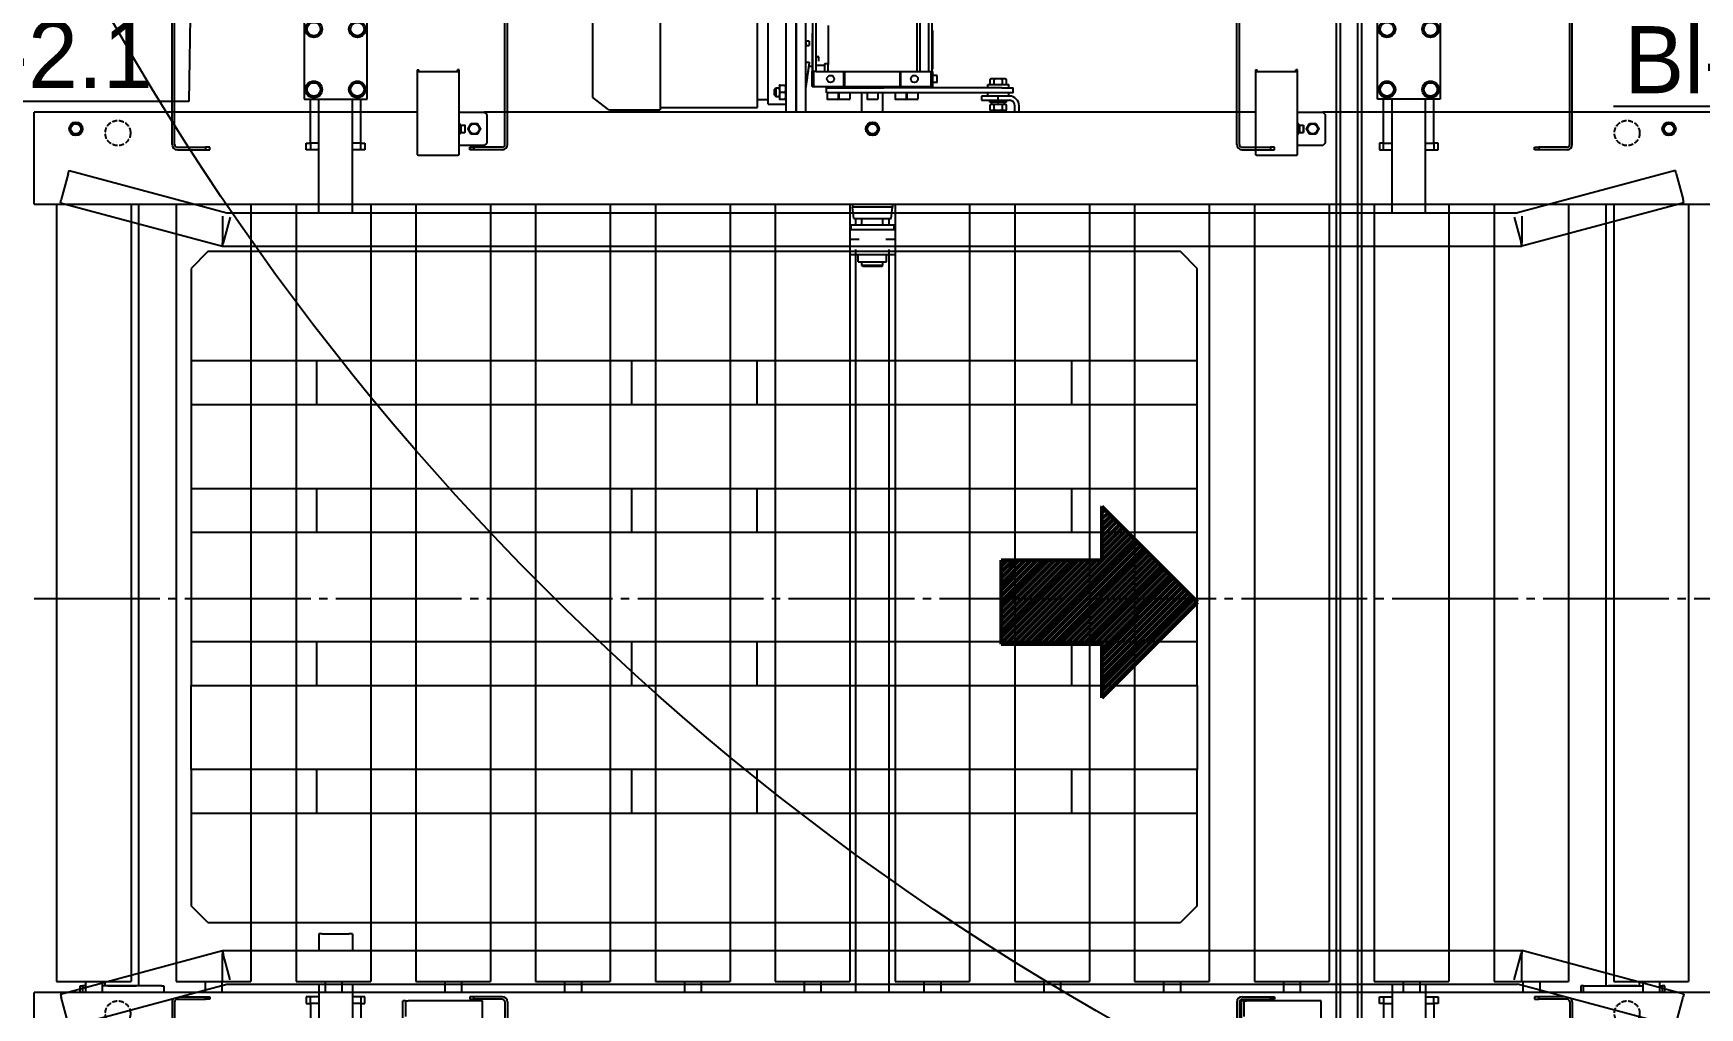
# Model space of a CAD drawing. Header units: millimetres. Extents: x -383313 to -161684, y -117025 to 99224.
# Drawn here: x -331590 to -329602, y 31236 to 32398 of the extents above; entities that cross this region are included whole.
import ezdxf
from ezdxf import colors
from ezdxf.entities.mleader import LeaderData, LeaderLine
from ezdxf.math import Vec2, Vec3

# ---------------------------------------------------------------- set-up
doc = ezdxf.new("R2010")
doc.units = ezdxf.units.MM
doc.header["$MEASUREMENT"] = 0
for name, pattern in [('DASHED', [0.75, 0.5, -0.25]), ('ESKD_shtrih', [4, 3, -1]), ('ESKD_shtrihpunktir', [18, 15, -1, 1, -1])]:
    doc.linetypes.add(name, pattern=pattern)
doc.layers.add('1', color=7, linetype='Continuous', lineweight=50)
for name, color, linetype in [('PV-3401', 7, 'Continuous'), ('Ограждения', 20, 'Continuous'), ('Робот', 30, 'Continuous')]:
    doc.layers.add(name, color=color, linetype=linetype)

# ---------------------------------------------------------------- blocks, each defined once
blk = doc.blocks.new('*U108')
at = {"layer": 'Ограждения'}
for points in [[(4188, -15), (105, -15), (105, 15), (4188, 15)], [(4183, -10), (110, -10), (110, 10), (4183, 10)]]:
    blk.add_lwpolyline(points, close=True, dxfattribs=at)
blk = doc.blocks.new('паллета1')
at = {"color": 44}
for p, q in [((20, 600), (0, 580)), ((130, 600), (20, 600)), ((130, -600), (130, 600)), ((182.5, 600), (130, 600)), ((282.5, 600), (182.5, 600)), ((182.5, 600), (182.5, -600)), ((282.5, -600), (282.5, 600)), ((335, 600), (282.5, 600)), ((465, 600), (335, 600)), ((335, 600), (335, -600)), ((465, -600), (465, 600)), ((517.5, 600), (465, 600)), ((517.5, 600), (617.5, 600)), ((517.5, -600), (517.5, 600)), ((617.5, 600), (617.5, -600)), ((670, 600), (617.5, 600)), ((780, 600), (670, 600)), ((670, 600), (670, -600)), ((780, 600), (800, 580)), ((0, 580), (0, -580)), ((800, -580), (800, 580)), ((130, 450), (182.5, 450)), ((282.5, 450), (335, 450)), ((465, 450), (517.5, 450)), ((617.5, 450), (670, 450)), ((182.5, 75), (130, 75)), ((335, 75), (282.5, 75)), ((517.5, 75), (465, 75)), ((670, 75), (617.5, 75)), ((130, -75), (182.5, -75)), ((282.5, -75), (335, -75)), ((465, -75), (517.5, -75)), ((617.5, -75), (670, -75)), ((182.5, -450), (130, -450)), ((335, -450), (282.5, -450)), ((517.5, -450), (465, -450)), ((670, -450), (617.5, -450)), ((0, -580), (20, -600)), ((800, -580), (780, -600)), ((20, -600), (130, -600)), ((130, -600), (182.5, -600)), ((182.5, -600), (282.5, -600)), ((282.5, -600), (335, -600)), ((335, -600), (465, -600)), ((465, -600), (517.5, -600)), ((617.5, -600), (517.5, -600)), ((617.5, -600), (670, -600)), ((670, -600), (780, -600))]:
    blk.add_line(p, q, dxfattribs=at)
blk = doc.blocks.new('A$Cdbab0bab')
at = {"color": 3}
for p, q in [((560, 520), (560, 480)), ((1560, 520), (1560, 480)), ((2000, 520), (2000, 478)), ((465, 515), (465, 480)), ((557, 480), (557, 498.8)), ((1465, 515), (1465, 480)), ((1557, 480), (1557, 498.8)), ((465, 480), (553.7, 480)), ((557, 480), (553.7, 480)), ((557, 480), (560, 480)), ((1465, 480), (1553.7, 480)), ((1557, 480), (1553.7, 480)), ((1557, 480), (1560, 480)), ((2000, 478), (2000, 470)), ((0, 470), (1865, 470)), ((55, 470), (55, 462)), ((55, 462), (58, 462)), ((58, 462), (58, 470)), ((61.3, 462), (58, 462)), ((61.3, 457), (61.3, 470)), ((81.3, 457), (81.3, 470)), ((152, 462), (81.3, 462)), ((85, 462), (85, 457)), ((88, 462), (122, 462)), ((125, 462), (125, -470)), ((152, 470), (152, 462)), ((152, 462), (155, 462)), ((155, 462), (155, 470)), ((204.2, 457), (204.2, 470)), ((224.2, 457), (224.2, 470)), ((347.1, 457), (347.1, 470)), ((367.1, 457), (367.1, 470)), ((489.9, 457), (489.9, 470)), ((509.9, 457), (509.9, 470)), ((632.8, 457), (632.8, 470)), ((652.8, 457), (652.8, 470)), ((775.7, 457), (775.7, 470)), ((795.7, 457), (795.7, 470)), ((918.6, 457), (918.6, 470)), ((938.6, 457), (938.6, 470)), ((980, 470), (980, -416)), ((1020, 470), (1020, -416)), ((1061.4, 457), (1061.4, 470)), ((1081.4, 457), (1081.4, 470)), ((1204.3, 457), (1204.3, 470)), ((1224.3, 457), (1224.3, 470)), ((1347.2, 457), (1347.2, 470)), ((1367.2, 457), (1367.2, 470)), ((1490.1, 457), (1490.1, 470)), ((1510.1, 457), (1510.1, 470)), ((1632.9, 457), (1632.9, 470)), ((1652.9, 457), (1652.9, 470)), ((1775.8, 457), (1775.8, 470)), ((1795.8, 457), (1795.8, 470)), ((1845, 462), (1845, 470)), ((1848, 462), (1845, 462)), ((1848, 462), (1855, 462)), ((1848, 462), (1865, 462)), ((1865, 470), (2000, 470)), ((1865, 462), (1918.7, 462)), ((1875, 462), (1875, -470)), ((1912, 462), (1878, 462)), ((1915, 462), (1915, 457)), ((1918.7, 457), (1918.7, 470)), ((1938.7, 457), (1938.7, 470)), ((1938.7, 462), (1942, 462)), ((1942, 462), (1942, 470)), ((1945, 462), (1942, 462)), ((1945, 470), (1945, 462)), ((71.3, 457), (26.8, 457)), ((26.8, -470), (26.8, 457)), ((115.8, 457), (71.3, 457)), ((115.8, -470), (115.8, 457)), ((214.2, 457), (169.7, 457)), ((169.7, -470), (169.7, 457)), ((258.7, 457), (214.2, 457)), ((258.7, -470), (258.7, 457)), ((357.1, 457), (312.6, 457)), ((312.6, -470), (312.6, 457)), ((401.6, 457), (357.1, 457)), ((401.6, -470), (401.6, 457)), ((499.9, 457), (455.4, 457)), ((455.4, 104), (455.4, 457)), ((544.4, 457), (499.9, 457)), ((544.4, 104), (544.4, 457)), ((642.8, 457), (598.3, 457)), ((598.3, -470), (598.3, 457)), ((687.3, 457), (642.8, 457)), ((687.3, -470), (687.3, 457)), ((785.7, 457), (741.2, 457)), ((741.2, -470), (741.2, 457)), ((830.2, 457), (785.7, 457)), ((830.2, -470), (830.2, 457)), ((928.6, 457), (884.1, 457)), ((884.1, -470), (884.1, 457)), ((973.1, 457), (928.6, 457)), ((973.1, -470), (973.1, 457)), ((1071.4, 457), (1026.9, 457)), ((1026.9, -470), (1026.9, 457)), ((1115.9, 457), (1071.4, 457)), ((1115.9, -470), (1115.9, 457)), ((1214.3, 457), (1169.8, 457)), ((1169.8, -470), (1169.8, 457)), ((1258.8, 457), (1214.3, 457)), ((1258.8, -470), (1258.8, 457)), ((1357.2, 457), (1312.7, 457)), ((1312.7, -470), (1312.7, 457)), ((1401.7, 457), (1357.2, 457)), ((1401.7, -470), (1401.7, 457)), ((1500.1, 457), (1455.6, 457)), ((1455.6, 104), (1455.6, 457)), ((1544.6, 457), (1500.1, 457)), ((1544.6, 104), (1544.6, 457)), ((1642.9, 457), (1598.4, 457)), ((1598.4, -470), (1598.4, 457)), ((1687.4, 457), (1642.9, 457)), ((1687.4, -470), (1687.4, 457)), ((1785.8, 457), (1741.3, 457)), ((1741.3, -470), (1741.3, 457)), ((1830.3, 457), (1785.8, 457)), ((1830.3, -470), (1830.3, 457)), ((1928.7, 457), (1884.2, 457)), ((1884.2, -470), (1884.2, 457)), ((1973.2, 457), (1928.7, 457)), ((1973.2, -470), (1973.2, 457)), ((455.4, -470), (455.4, 104)), ((544.4, -470), (544.4, 104)), ((1455.6, -470), (1455.6, 104)), ((1544.6, -470), (1544.6, 104)), ((988.5, -396.2), (987.5, -397.2)), ((987.5, -397.2), (1012.5, -397.2)), ((987.5, -397.2), (987.5, -401.2)), ((1011.5, -396.2), (988.5, -396.2)), ((1011.5, -396.2), (1012.5, -397.2)), ((1012.5, -397.2), (1012.5, -401.2)), ((1026.9, -410), (973.1, -410)), ((1016.9, -401.2), (983.1, -401.2)), ((983.1, -401.2), (983.1, -410)), ((1016.9, -401.2), (1016.9, -410)), ((973.1, -428), (984.1, -428)), ((1015.9, -428), (1026.9, -428)), ((973.1, -440), (974.2, -440)), ((974.2, -445), (973.1, -445)), ((974.2, -440), (974.2, -445)), ((1025.8, -440), (974.2, -440)), ((974.2, -445), (1025.8, -445)), ((977.6, -453), (976, -466.6)), ((1022.4, -453), (977.6, -453)), ((980, -445), (980, -453)), ((987.5, -445), (987.5, -453)), ((1012.5, -445), (1012.5, -453)), ((1020, -445), (1020, -453)), ((1022.4, -453), (1024, -466.6)), ((1025.8, -445), (1025.8, -440)), ((1025.8, -440), (1026.9, -440)), ((1026.9, -445), (1025.8, -445)), ((2000, -470), (0, -470)), ((976, -466.6), (1024, -466.6)), ((976, -470), (976, -466.6)), ((1024, -470), (1024, -466.6)), ((2000, -470), (2000, -476.3)), ((2000, -476.3), (2000, -580)), ((493, -529), (493, -628.6)), ((538.3, -528.6), (497.7, -528.6)), ((543, -628.6), (543, -529)), ((1493, -529), (1493, -628.6)), ((1538.3, -528.6), (1497.7, -528.6)), ((1543, -628.6), (1543, -529)), ((460, -543), (463, -540)), ((460, -577), (460, -543)), ((463, -540), (493, -540)), ((485.8, -556), (486.1, -555.7)), ((485.8, -556), (485.8, -563.9)), ((486.1, -564.2), (486.1, -555.7)), ((490.8, -555.7), (486.1, -555.7)), ((490.8, -564.2), (490.8, -555.7)), ((492, -556.3), (490.8, -556.3)), ((492, -555), (492, -565)), ((493, -555), (492, -555)), ((1460, -543), (1463, -540)), ((1460, -577), (1460, -543)), ((1463, -540), (1493, -540)), ((1485.8, -556), (1486.1, -555.7)), ((1485.8, -556), (1485.8, -563.9)), ((1486.1, -564.2), (1486.1, -555.7)), ((1490.8, -555.7), (1486.1, -555.7)), ((1490.8, -564.2), (1490.8, -555.7)), ((1492, -556.3), (1490.8, -556.3)), ((1492, -555), (1492, -565)), ((1493, -555), (1492, -555)), ((485.8, -563.9), (486.1, -564.2)), ((490.8, -564.2), (486.1, -564.2)), ((492, -563.7), (490.8, -563.7)), ((493, -565), (492, -565)), ((1485.8, -563.9), (1486.1, -564.2)), ((1490.8, -564.2), (1486.1, -564.2)), ((1492, -563.7), (1490.8, -563.7)), ((1493, -565), (1492, -565)), ((0, -580), (463, -580)), ((463, -580), (460, -577)), ((493, -580), (463, -580)), ((543, -580), (1463, -580)), ((825, -580), (825, -587.3)), ((830, -580), (830, -587.3)), ((850, -594), (836.7, -594)), ((840, -592), (860, -592)), ((840, -592), (840, -594)), ((842, -581.5), (840.2, -582.5)), ((840.2, -582.5), (840.2, -588.5)), ((842, -589.5), (840.2, -588.5)), ((858, -581.5), (842, -581.5)), ((858, -589.5), (842, -589.5)), ((842.5, -589.5), (842.5, -592)), ((845, -581.5), (845, -580)), ((845.1, -582.5), (845.1, -588.5)), ((850, -594), (850, -599)), ((870, -594), (850, -594)), ((854.9, -582.5), (854.9, -588.5)), ((855, -581.5), (855, -580)), ((857.5, -589.5), (857.5, -592)), ((858, -581.5), (859.8, -582.5)), ((858, -589.5), (859.8, -588.5)), ((859.8, -582.5), (859.8, -588.5)), ((860, -592), (860, -594)), ((870, -599), (870, -594)), ((946.5, -595), (946, -595.5)), ((959, -595.5), (946, -595.5)), ((946, -603), (946, -595.5)), ((946.5, -595), (958.5, -595)), ((958.5, -595), (959, -595.5)), ((959, -603), (959, -595.5)), ((960.4, -595), (959.9, -595.5)), ((972.9, -595.5), (959.9, -595.5)), ((959.9, -603), (959.9, -595.5)), ((960.4, -595), (972.4, -595)), ((972.4, -595), (972.9, -595.5)), ((972.9, -603), (972.9, -595.5)), ((987.5, -580), (987.5, -603)), ((994, -595), (993.5, -595.5)), ((1006.5, -595.5), (993.5, -595.5)), ((993.5, -603), (993.5, -595.5)), ((994, -595), (1006, -595)), ((1006, -595), (1006.5, -595.5)), ((1006.5, -603), (1006.5, -595.5)), ((1012.5, -580), (1012.5, -603)), ((1027.6, -595), (1027.1, -595.5)), ((1040.1, -595.5), (1027.1, -595.5)), ((1027.1, -603), (1027.1, -595.5)), ((1027.6, -595), (1039.6, -595)), ((1039.6, -595), (1040.1, -595.5)), ((1040.1, -603), (1040.1, -595.5)), ((1041.5, -595), (1041, -595.5)), ((1054, -595.5), (1041, -595.5)), ((1041, -603), (1041, -595.5)), ((1041.5, -595), (1053.5, -595)), ((1053.5, -595), (1054, -595.5)), ((1054, -603), (1054, -595.5)), ((1080, -762), (1080, -580)), ((1091, -762), (1091, -580)), ((1091, -580), (1091, -762)), ((1103, -580), (1103, -762)), ((1124.5, -589.5), (1103, -589.5)), ((1103, -595.7), (1103.3, -595.2)), ((1110, -595.2), (1104, -595.2)), ((1111, -595.7), (1110.7, -595.2)), ((1111, -611.7), (1111, -595.7)), ((1124.5, -589.5), (1124.5, -734.5)), ((1137, -595), (1124.5, -595)), ((1137, -585.5), (1137, -729.8)), ((1253, -585.5), (1137, -585.5)), ((1253, -741.2), (1253, -582.7)), ((1313.4, -582.7), (1253, -582.7)), ((1334, -597.5), (1316.5, -583.8)), ((1463, -580), (1460, -577)), ((1493, -580), (1463, -580)), ((1543, -580), (2000, -580)), ((832, -603), (845.6, -603)), ((832, -603), (832, -609)), ((845.6, -609), (832, -609)), ((836.7, -599), (850, -599)), ((837.5, -599), (837.5, -603)), ((837.5, -609), (837.5, -613)), ((862.5, -613), (837.5, -613)), ((840.2, -613), (840.2, -619)), ((845.1, -613), (845.1, -619)), ((845.6, -603), (986.4, -603)), ((845.6, -609), (986.4, -609)), ((850, -599), (870, -599)), ((854.9, -613), (854.9, -619)), ((859.8, -613), (859.8, -619)), ((862.5, -599), (862.5, -603)), ((862.5, -609), (862.5, -613)), ((923, -615.2), (923, -623.7)), ((923, -615.2), (928, -615.2)), ((930, -610.5), (928, -610.5)), ((928, -610.5), (928, -628.5)), ((966, -610.5), (930, -610.5)), ((930, -610.5), (930, -628.5)), ((945, -610.5), (945, -609)), ((957.2, -609), (957.2, -610.5)), ((966, -610.5), (967, -610.5)), ((966, -610.5), (966, -628.5)), ((1033, -610.5), (967, -610.5)), ((967, -610.5), (967, -628.5)), ((986.4, -603), (1055, -603)), ((1055, -609), (986.4, -609)), ((1033, -610.5), (1034, -610.5)), ((1033, -610.5), (1033, -628.5)), ((1070, -610.5), (1034, -610.5)), ((1034, -610.5), (1034, -628.5)), ((1042.8, -610.5), (1042.8, -609)), ((1055, -603), (1055, -609)), ((1055, -610.5), (1055, -609)), ((1072, -610.5), (1070, -610.5)), ((1070, -610.5), (1070, -628.5)), ((1072, -610.5), (1072, -628.5)), ((1079.3, -609.7), (1080, -609.7)), ((1103, -611.7), (1103.3, -612.2)), ((1110, -603.7), (1104, -603.7)), ((1110, -612.2), (1104, -612.2)), ((1111, -611.7), (1110.7, -612.2)), ((1115.4, -598.7), (1111, -598.7)), ((1115.4, -608.7), (1111, -608.7)), ((1115.4, -600.1), (1115.4, -598.7)), ((1117, -600.3), (1115.4, -598.7)), ((1115.4, -608.7), (1115.4, -600.1)), ((1117, -607.1), (1115.4, -608.7)), ((1117, -600.3), (1117, -601.3)), ((1117, -601.3), (1117, -607.1)), ((1334, -726.5), (1334, -597.5)), ((493, -628.6), (493, -630.4)), ((493, -630.4), (495, -630.4)), ((495, -628.6), (495, -630.4)), ((538.3, -628.2), (497.7, -628.2)), ((538.3, -628.4), (497.7, -628.4)), ((541, -628.6), (541, -630.4)), ((543, -630.4), (541, -630.4)), ((543, -630.4), (543, -628.6)), ((842, -620), (840.2, -619)), ((858, -620), (842, -620)), ((858, -620), (859.8, -619)), ((923, -623.7), (928, -623.7)), ((929, -628.5), (928, -628.5)), ((928, -631), (928, -631.3)), ((929, -631), (928, -631)), ((928, -631.3), (928, -644.1)), ((929, -631.3), (928, -631.3)), ((929, -695.5), (929, -628.5)), ((929, -628.5), (929, -628.5)), ((930, -628.5), (929, -628.5)), ((966, -628.5), (930, -628.5)), ((933, -695.5), (933, -628.5)), ((943, -628.5), (943, -695.5)), ((947, -695.5), (947, -628.5)), ((967, -628.5), (966, -628.5)), ((1033, -628.5), (967, -628.5)), ((1034, -628.5), (1033, -628.5)), ((1067, -628.5), (1034, -628.5)), ((1053, -628.5), (1053, -636.9)), ((1057, -628.5), (1057, -636.9)), ((1057, -635.7), (1067, -635.7)), ((1067, -628.5), (1067, -695.5)), ((1067, -628.5), (1071, -628.5)), ((1071, -628.5), (1071, -695.5)), ((1072, -628.5), (1071, -628.5)), ((1072, -636.2), (1072, -628.5)), ((1072, -628.5), (1072, -628.5)), ((1072, -634.5), (1075.7, -634.5)), ((1493, -628.6), (1493, -630.4)), ((1493, -630.4), (1495, -630.4)), ((1495, -628.6), (1495, -630.4)), ((1538.3, -628.2), (1497.7, -628.2)), ((1538.3, -628.4), (1497.7, -628.4)), ((1541, -628.6), (1541, -630.4)), ((1543, -630.4), (1541, -630.4)), ((1543, -630.4), (1543, -628.6)), ((928, -644.1), (928, -646.8)), ((928, -646.8), (928, -677.2)), ((1053, -640.7), (1053, -636.9)), ((1053, -683.3), (1053, -640.7)), ((1056, -638), (1054, -638)), ((1064, -640.7), (1064, -645.8)), ((1064, -645.8), (1067, -645.8)), ((1067, -645.8), (1064, -645.8)), ((1071, -636.2), (1072, -636.2)), ((1071, -640.7), (1072, -640.7)), ((1071, -645.8), (1072, -645.8)), ((1072, -640.7), (1072, -636.2)), ((1072, -645.8), (1072, -640.7)), ((1072, -650), (1072, -645.8)), ((1072, -652.4), (1072, -650)), ((1072, -671.6), (1072, -652.4)), ((1075.4, -639.5), (1075.4, -637)), ((1080, -639.5), (1075.4, -639.5)), ((1072, -674), (1072, -671.6)), ((1075.4, -664.5), (1075.4, -659.5)), ((1080, -659.5), (1079.1, -659.5)), ((1080, -664.5), (1079.1, -664.5))]:
    blk.add_line(p, q, dxfattribs=at)
at = {"color": 1, "linetype": 'ESKD_shtrihpunktir', "ltscale": 10}
blk.add_line((2000, 0), (0, 0), dxfattribs=at)
at = {"color": 94, "linetype": 'ESKD_shtrih', "ltscale": 2}
for centre in [(100, 495), (1900, 495), (100, -555), (1900, -555)]:
    blk.add_circle(centre, 15, dxfattribs=at)
at = {"color": 3}
for centre, radius in [((50, -560), 8), ((50, -560), 6), ((475, -560), 6), ((1000, -560), 8), ((1000, -560), 6), ((1475, -560), 6), ((1950, -560), 8), ((1950, -560), 6), ((950, -619.5), 4.25), ((1050, -619.5), 4.25)]:
    blk.add_circle(centre, radius, dxfattribs=at)
for centre, radius, start, end in [((500, -560), 10, 134.427, 156.9261), ((1500, -560), 10, 134.427, 156.9261), ((500, -560), 10, 203.0739, 225.573), ((1500, -560), 10, 203.0739, 225.573), ((836.7, -587.3), 11.7, 180, 270), ((836.7, -587.3), 6.7, 180, 270), ((1313.4, -587.7), 5, 52, 90)]:
    blk.add_arc(centre, radius, start, end, dxfattribs=at)
for centre, major_axis, start_param, end_param in [((497.7, -529), (-4.7, 0), 4.712389, 6.283185), ((538.3, -529), (-4.7, 0), 3.141593, 4.712389), ((1497.7, -529), (-4.7, 0), 4.712389, 6.283185), ((1538.3, -529), (-4.7, 0), 3.141593, 4.712389), ((497.7, -628.6), (4.7, 0), 1.570796, 3.141593), ((497.7, -628.6), (-2.7, 0), 4.712389, 6.283185), ((538.3, -628.6), (4.7, 0), 0, 1.570796), ((538.3, -628.6), (2.7, 0), 0, 1.570796), ((1497.7, -628.6), (4.7, 0), 1.570796, 3.141593), ((1497.7, -628.6), (-2.7, 0), 4.712389, 6.283185), ((1538.3, -628.6), (4.7, 0), 0, 1.570796), ((1538.3, -628.6), (2.7, 0), 0, 1.570796)]:
    blk.add_ellipse(centre, major_axis=major_axis, ratio=0.087156, start_param=start_param, end_param=end_param, dxfattribs=at)
for points, weights in [([(46.2, -553.5), (44.4, -556.7), (42.5, -560)], [1.2245094272, 1.41394169484, 1.2245094272]), ([(53.8, -553.5), (50, -553.5), (46.2, -553.5)], [1.2245094272, 1.41394169484, 1.2245094272]), ([(57.5, -560), (55.6, -556.7), (53.8, -553.5)], [1.2245094272, 1.41394169484, 1.2245094272]), ([(467.5, -560), (469.4, -556.7), (471.2, -553.5)], [1.2245094272, 1.41394169484, 1.2245094272]), ([(471.2, -553.5), (475, -553.5), (478.8, -553.5)], [1.2245094272, 1.41394169484, 1.2245094272]), ([(478.8, -553.5), (480.6, -556.7), (482.5, -560)], [1.2245094272, 1.41394169484, 1.2245094272]), ([(996.2, -553.5), (994.4, -556.7), (992.5, -560)], [1.2245094272, 1.41394169484, 1.2245094272]), ([(1003.8, -553.5), (1000, -553.5), (996.2, -553.5)], [1.2245094272, 1.41394169484, 1.2245094272]), ([(1007.5, -560), (1005.6, -556.7), (1003.8, -553.5)], [1.2245094272, 1.41394169484, 1.2245094272]), ([(1467.5, -560), (1469.4, -556.7), (1471.2, -553.5)], [1.2245094272, 1.41394169484, 1.2245094272]), ([(1471.2, -553.5), (1475, -553.5), (1478.8, -553.5)], [1.2245094272, 1.41394169484, 1.2245094272]), ([(1478.8, -553.5), (1480.6, -556.7), (1482.5, -560)], [1.2245094272, 1.41394169484, 1.2245094272]), ([(1946.2, -553.5), (1944.4, -556.7), (1942.5, -560)], [1.2245094272, 1.41394169484, 1.2245094272]), ([(1953.8, -553.5), (1950, -553.5), (1946.2, -553.5)], [1.2245094272, 1.41394169484, 1.2245094272]), ([(1957.5, -560), (1955.6, -556.7), (1953.8, -553.5)], [1.2245094272, 1.41394169484, 1.2245094272]), ([(42.5, -560), (44.4, -563.2), (46.2, -566.5)], [1.2245094272, 1.41394169484, 1.2245094272]), ([(46.2, -566.5), (50, -566.5), (53.8, -566.5)], [1.2245094272, 1.41394169484, 1.2245094272]), ([(53.8, -566.5), (55.6, -563.2), (57.5, -560)], [1.2245094272, 1.41394169484, 1.2245094272]), ([(471.2, -566.5), (469.4, -563.2), (467.5, -560)], [1.2245094272, 1.41394169484, 1.2245094272]), ([(478.8, -566.5), (475, -566.5), (471.2, -566.5)], [1.2245094272, 1.41394169484, 1.2245094272]), ([(482.5, -560), (480.6, -563.2), (478.8, -566.5)], [1.2245094272, 1.41394169484, 1.2245094272]), ([(992.5, -560), (994.4, -563.2), (996.2, -566.5)], [1.2245094272, 1.41394169484, 1.2245094272]), ([(996.2, -566.5), (1000, -566.5), (1003.8, -566.5)], [1.2245094272, 1.41394169484, 1.2245094272]), ([(1003.8, -566.5), (1005.6, -563.2), (1007.5, -560)], [1.2245094272, 1.41394169484, 1.2245094272]), ([(1471.2, -566.5), (1469.4, -563.2), (1467.5, -560)], [1.2245094272, 1.41394169484, 1.2245094272]), ([(1478.8, -566.5), (1475, -566.5), (1471.2, -566.5)], [1.2245094272, 1.41394169484, 1.2245094272]), ([(1482.5, -560), (1480.6, -563.2), (1478.8, -566.5)], [1.2245094272, 1.41394169484, 1.2245094272]), ([(1942.5, -560), (1944.4, -563.2), (1946.2, -566.5)], [1.2245094272, 1.41394169484, 1.2245094272]), ([(1946.2, -566.5), (1950, -566.5), (1953.8, -566.5)], [1.2245094272, 1.41394169484, 1.2245094272]), ([(1953.8, -566.5), (1955.6, -563.2), (1957.5, -560)], [1.2245094272, 1.41394169484, 1.2245094272]), ([(840.2, -582.5), (842.6, -581.1), (845.1, -582.5)], [1.22364575665, 1.41294441399, 1.22364575665]), ([(840.2, -588.5), (842.6, -589.9), (845.1, -588.5)], [1.22364575665, 1.41294441399, 1.22364575665]), ([(845.1, -582.5), (850, -581.1), (854.9, -582.5)], [1.22364575665, 1.41294441399, 1.22364575665]), ([(845.1, -588.5), (850, -589.9), (854.9, -588.5)], [1.22364575665, 1.41294441399, 1.22364575665]), ([(854.9, -582.5), (857.4, -581.1), (859.8, -582.5)], [1.22364575665, 1.41294441399, 1.22364575665]), ([(854.9, -588.5), (857.4, -589.9), (859.8, -588.5)], [1.22364575665, 1.41294441399, 1.22364575665]), ([(1103.3, -595.2), (1103.3, -595.2), (1104, -595.2)], [1.31829508532, 1.31829508532, 1.22364575665]), ([(1104, -595.2), (1102.6, -599.4), (1104, -603.7)], [1.22364575665, 1.41294441399, 1.22364575665]), ([(1110, -595.2), (1111.4, -599.4), (1110, -603.7)], [1.22364575665, 1.41294441399, 1.22364575665]), ([(1110.7, -595.2), (1110.7, -595.2), (1110, -595.2)], [1.31829508532, 1.31829508532, 1.22364575665]), ([(1079.1, -611), (1076.6, -628.6), (1075.4, -637)], [1.02854289235, 1.10785210808, 1.04369394574]), ([(1075.4, -639.5), (1076.6, -631.1), (1079.1, -613.5)], [1.04369394591, 1.10785210848, 1.02854289244]), ([(1104, -603.7), (1102.6, -607.9), (1104, -612.2)], [1.22364575665, 1.41294441399, 1.22364575665]), ([(1104, -612.2), (1103.3, -612.2), (1103.3, -612.2)], [1.22364575665, 1.31829508532, 1.31829508532]), ([(1110, -603.7), (1111.4, -607.9), (1110, -612.2)], [1.22364575665, 1.41294441399, 1.22364575665]), ([(1110, -612.2), (1110.7, -612.2), (1110.7, -612.2)], [1.22364575665, 1.31829508532, 1.31829508532]), ([(840.2, -619), (842.6, -620.4), (845.1, -619)], [1.22364575665, 1.41294441399, 1.22364575665]), ([(845.1, -619), (850, -620.4), (854.9, -619)], [1.22364575665, 1.41294441399, 1.22364575665]), ([(854.9, -619), (857.4, -620.4), (859.8, -619)], [1.22364575665, 1.41294441399, 1.22364575665]), ([(1079.1, -659.5), (1076.6, -659.5), (1075.4, -659.5)], [1.02854289235, 1.10785210808, 1.04369394574]), ([(1075.4, -664.5), (1076.6, -664.5), (1079.1, -664.5)], [1.04369394591, 1.10785210848, 1.02854289244])]:
    blk.add_rational_spline(points, weights, degree=2, dxfattribs=at)
for points, knots in [([(1079.1, -613.5), (1079.1, -613.3), (1079.1, -613.2), (1079.2, -612.9), (1079.2, -612.8), (1079.2, -612.4), (1079.2, -612.3), (1079.3, -611.9), (1079.3, -611.8), (1079.3, -611.5), (1079.3, -611.3), (1079.3, -611), (1079.4, -610.8), (1079.4, -610.6), (1079.4, -610.4), (1079.4, -610.2), (1079.4, -610.1), (1079.4, -610), (1079.4, -609.9), (1079.4, -609.8), (1079.4, -609.7), (1079.4, -609.7), (1079.3, -609.7), (1079.3, -609.7), (1079.3, -609.8), (1079.3, -609.8), (1079.3, -609.9), (1079.2, -610.1), (1079.2, -610.2), (1079.2, -610.4), (1079.2, -610.5), (1079.1, -610.7), (1079.1, -610.8), (1079.1, -611)], [7.452556, 7.452556, 7.452556, 7.452556, 7.831182, 7.831182, 8.318582, 8.318582, 8.805981, 8.805981, 9.293381, 9.293381, 9.77866, 9.77866, 10.263939, 10.263939, 10.749218, 10.749218, 11.234497, 11.234497, 11.719776, 11.719776, 12.205055, 12.205055, 12.690334, 12.690334, 13.175613, 13.175613, 13.663013, 13.663013, 14.150412, 14.150412, 14.637812, 14.637812, 15.016438, 15.016438, 15.016438, 15.016438]), ([(1054, -638), (1053.9, -638), (1053.9, -638), (1053.7, -638), (1053.7, -637.9), (1053.5, -637.8), (1053.4, -637.8), (1053.2, -637.6), (1053.1, -637.4), (1053, -637.2), (1053, -637.1), (1053, -636.9)], [3.52333, 3.52333, 3.52333, 3.52333, 3.717093, 3.717093, 3.910857, 3.910857, 4.298384, 4.298384, 4.83906, 4.83906, 5.379735, 5.379735, 5.379735, 5.379735]), ([(1057, -636.9), (1057, -637.1), (1057, -637.2), (1056.9, -637.4), (1056.8, -637.6), (1056.6, -637.8), (1056.5, -637.8), (1056.3, -637.9), (1056.3, -638), (1056.1, -638), (1056.1, -638), (1056, -638)], [1.662546, 1.662546, 1.662546, 1.662546, 2.203221, 2.203221, 2.743897, 2.743897, 3.131424, 3.131424, 3.325187, 3.325187, 3.518951, 3.518951, 3.518951, 3.518951]), ([(1079.1, -664.5), (1079.1, -664.5), (1079.1, -664.5), (1079.2, -664.4), (1079.2, -664.4), (1079.2, -664.3), (1079.2, -664.2), (1079.3, -664), (1079.3, -663.9), (1079.3, -663.7), (1079.3, -663.6), (1079.3, -663.3), (1079.4, -663.1), (1079.4, -662.8), (1079.4, -662.7), (1079.4, -662.3), (1079.4, -662.2), (1079.4, -661.8), (1079.4, -661.7), (1079.4, -661.3), (1079.4, -661.2), (1079.4, -660.9), (1079.3, -660.7), (1079.3, -660.4), (1079.3, -660.3), (1079.3, -660.1), (1079.3, -660), (1079.2, -659.8), (1079.2, -659.7), (1079.2, -659.6), (1079.2, -659.6), (1079.1, -659.5), (1079.1, -659.5), (1079.1, -659.5)], [7.452556, 7.452556, 7.452556, 7.452556, 7.831182, 7.831182, 8.318582, 8.318582, 8.805981, 8.805981, 9.293381, 9.293381, 9.77866, 9.77866, 10.263939, 10.263939, 10.749218, 10.749218, 11.234497, 11.234497, 11.719776, 11.719776, 12.205055, 12.205055, 12.690334, 12.690334, 13.175613, 13.175613, 13.663013, 13.663013, 14.150412, 14.150412, 14.637812, 14.637812, 15.016438, 15.016438, 15.016438, 15.016438])]:
    blk.add_open_spline(points, degree=3, knots=knots, dxfattribs=at)
blk = doc.blocks.new('Робот ABB IRB660_3.15 (сверху)')
at = {"layer": 'Робот'}
blk.add_circle((0, 0), 3150, dxfattribs=at)
blk = doc.blocks.new('A$C720D38B5')
at = {"layer": '1', "color": 6}
for p, q in [((-113.9, 50.1), (-113.9, 114.1)), ((-113.9, 114.1), (0.1, 0.1)), ((-113.9, 113.6), (-113.6, 113.8)), ((-113.9, 106.5), (-110.1, 110.3)), ((-113.9, 99.4), (-106.5, 106.8)), ((-113.9, 92.3), (-103, 103.2)), ((-113.9, 85.3), (-99.5, 99.7)), ((-213.7, -49.9), (-81.8, 82)), ((-113.9, 78.2), (-95.9, 96.2)), ((-113.9, 71.1), (-92.4, 92.6)), ((-113.9, 64.1), (-88.9, 89.1)), ((-113.9, 57), (-85.3, 85.5)), ((-206.6, -49.9), (-78.2, 78.5)), ((-199.5, -49.9), (-74.7, 74.9)), ((-192.5, -49.9), (-71.2, 71.4)), ((-185.4, -49.9), (-67.6, 67.9)), ((-178.3, -49.9), (-64.1, 64.3)), ((-171.3, -49.9), (-60.6, 60.8)), ((-233.9, 43), (-226.8, 50.1)), ((-233.9, 36), (-219.7, 50.1)), ((-233.9, 28.9), (-212.7, 50.1)), ((-233.9, 21.8), (-205.6, 50.1)), ((-233.9, 14.8), (-198.5, 50.1)), ((-233.9, 7.7), (-191.5, 50.1)), ((-233.9, 0.6), (-184.4, 50.1)), ((-233.9, -6.4), (-177.3, 50.1)), ((-233.9, -13.5), (-170.2, 50.1)), ((-233.9, -20.6), (-163.2, 50.1)), ((-233.9, -27.7), (-156.1, 50.1)), ((-233.9, -34.7), (-149, 50.1)), ((-233.9, -41.8), (-142, 50.1)), ((-233.9, -48.9), (-134.9, 50.1)), ((-233.9, 50.1), (-113.9, 50.1)), ((-233.9, -49.9), (-233.9, 50.1)), ((-227.8, -49.9), (-127.8, 50.1)), ((-220.8, -49.9), (-120.8, 50.1)), ((-164.2, -49.9), (-57, 57.3)), ((-157.1, -49.9), (-53.5, 53.7)), ((-150, -49.9), (-50, 50.2)), ((-143, -49.9), (-46.4, 46.7)), ((-135.9, -49.9), (-42.9, 43.1)), ((-128.8, -49.9), (-39.4, 39.6)), ((-121.8, -49.9), (-35.8, 36.1)), ((-114.7, -49.9), (-32.3, 32.5)), ((-113.9, -56.2), (-28.7, 29)), ((-113.9, -63.2), (-25.2, 25.4)), ((-113.9, -70.3), (-21.7, 21.9)), ((-113.9, -77.4), (-18.1, 18.4)), ((-113.9, -84.4), (-14.6, 14.8)), ((-113.9, -91.5), (-11.1, 11.3)), ((-113.9, -98.6), (-7.5, 7.8)), ((-113.9, -105.7), (-4, 4.2)), ((-113.9, -112.7), (-0.5, 0.7)), ((0.1, 0.1), (-113.9, -113.9)), ((-113.9, -49.9), (-233.9, -49.9)), ((-113.9, -113.9), (-113.9, -49.9))]:
    blk.add_line(p, q, dxfattribs=at)
blk = doc.blocks.new('*U205')
at = {"layer": 'PV-3401'}
for p, q in [((13655.6, -4170.9), (13655.6, -4023.5)), ((13658.6, -4170.9), (13658.6, -4023.5)), ((13813.1, -4021.7), (13813.1, -4116.7)), ((13888.1, -4116.7), (13888.1, -4021.7)), ((14052.6, -4170.9), (14052.6, -4023.5)), ((14055.6, -4170.9), (14055.6, -4023.5)), ((14925.6, -4170.9), (14925.6, -4023.5)), ((14928.6, -4170.9), (14928.6, -4023.5)), ((15093.1, -4116.7), (15093.1, -4021.7)), ((15168.1, -4021.7), (15168.1, -4116.7)), ((15322.6, -4170.9), (15322.6, -4023.5)), ((15325.6, -4170.9), (15325.6, -4023.5)), ((13813.1, -4116.7), (13888.1, -4116.7)), ((13820.6, -4169.2), (13820.6, -4116.7)), ((13830.6, -4252.2), (13830.6, -4116.7)), ((13870.6, -4252.2), (13870.6, -4116.7)), ((13880.6, -4169.2), (13880.6, -4116.7)), ((15168.1, -4116.7), (15093.1, -4116.7)), ((15100.6, -4169.2), (15100.6, -4116.7)), ((15110.6, -4252.2), (15110.6, -4116.7)), ((15150.6, -4252.2), (15150.6, -4116.7)), ((15160.6, -4169.2), (15160.6, -4116.7)), ((13815.6, -4169.2), (13820.6, -4169.2)), ((13815.6, -4177.2), (13815.6, -4169.2)), ((13830.6, -4169.2), (13820.6, -4169.2)), ((13820.6, -4169.2), (13820.6, -4177.2)), ((13880.6, -4169.2), (13870.6, -4169.2)), ((13880.6, -4169.2), (13885.6, -4169.2)), ((13880.6, -4177.2), (13880.6, -4169.2)), ((13885.6, -4169.2), (13885.6, -4177.2)), ((15100.6, -4169.2), (15095.6, -4169.2)), ((15095.6, -4169.2), (15095.6, -4177.2)), ((15100.6, -4177.2), (15100.6, -4169.2)), ((15100.6, -4169.2), (15110.6, -4169.2)), ((15150.6, -4169.2), (15160.6, -4169.2)), ((15160.6, -4169.2), (15160.6, -4177.2)), ((15165.6, -4169.2), (15160.6, -4169.2)), ((15165.6, -4177.2), (15165.6, -4169.2)), ((13661.9, -4174.2), (13695.6, -4174.2)), ((13661.9, -4177.2), (13695.6, -4177.2)), ((13700.6, -4174.2), (13695.6, -4174.2)), ((13695.6, -4174.2), (13695.6, -4177.2)), ((13695.6, -4177.2), (13700.6, -4177.2)), ((13700.6, -4177.2), (13700.6, -4174.2)), ((13820.6, -4177.2), (13815.6, -4177.2)), ((13830.6, -4177.2), (13820.6, -4177.2)), ((13880.6, -4177.2), (13870.6, -4177.2)), ((13885.6, -4177.2), (13880.6, -4177.2)), ((14010.6, -4177.2), (14010.6, -4174.2)), ((14010.6, -4174.2), (14015.6, -4174.2)), ((14015.6, -4177.2), (14010.6, -4177.2)), ((14049.3, -4174.2), (14015.6, -4174.2)), ((14015.6, -4174.2), (14015.6, -4177.2)), ((14049.3, -4177.2), (14015.6, -4177.2)), ((14931.9, -4174.2), (14965.6, -4174.2)), ((14931.9, -4177.2), (14965.6, -4177.2)), ((14970.6, -4174.2), (14965.6, -4174.2)), ((14965.6, -4174.2), (14965.6, -4177.2)), ((14965.6, -4177.2), (14970.6, -4177.2)), ((14970.6, -4177.2), (14970.6, -4174.2)), ((15095.6, -4177.2), (15100.6, -4177.2)), ((15100.6, -4177.2), (15110.6, -4177.2)), ((15150.6, -4177.2), (15160.6, -4177.2)), ((15160.6, -4177.2), (15165.6, -4177.2)), ((15280.6, -4177.2), (15280.6, -4174.2)), ((15280.6, -4174.2), (15285.6, -4174.2)), ((15285.6, -4177.2), (15280.6, -4177.2)), ((15319.3, -4174.2), (15285.6, -4174.2)), ((15285.6, -4174.2), (15285.6, -4177.2)), ((15319.3, -4177.2), (15285.6, -4177.2)), ((13531.8, -4205.7), (13523.5, -4236.6)), ((13531.8, -4205.7), (13532.8, -4201.8)), ((13532.8, -4201.8), (13720.9, -4252.2)), ((15448.5, -4201.8), (15260.4, -4252.2)), ((15449.5, -4205.7), (15448.5, -4201.8)), ((15449.5, -4205.7), (15457.8, -4236.6)), ((13522.4, -4240.4), (13523.5, -4236.6)), ((13522.4, -4240.4), (13715.6, -4292.2)), ((13720.9, -4252.2), (15260.4, -4252.2)), ((15458.8, -4240.4), (15265.6, -4292.2)), ((15458.8, -4240.4), (15457.8, -4236.6)), ((13715.6, -4256.2), (13715.6, -4288.2)), ((13724.9, -4257.4), (13716.7, -4288.3)), ((15256.3, -4257.4), (15264.6, -4288.3)), ((15265.6, -4256.2), (15265.6, -4288.2)), ((13715.6, -4292.2), (13715.6, -4288.2)), ((13715.6, -4292.2), (13716.7, -4288.3)), ((13715.6, -4292.2), (15265.6, -4292.2)), ((15265.6, -4292.2), (15264.6, -4288.3)), ((15265.6, -4292.2), (15265.6, -4288.2)), ((13834.6, -5112.2), (13830.6, -5112.2)), ((13830.6, -5112.2), (13830.6, -5132.2)), ((13834.6, -5112.2), (13866.6, -5112.2)), ((13870.6, -5112.2), (13866.6, -5112.2)), ((13870.6, -5112.2), (13870.6, -5132.2)), ((13522.4, -5184), (13715.6, -5132.2)), ((13715.6, -5132.2), (15265.6, -5132.2)), ((13715.6, -5132.2), (13715.6, -5136.2)), ((13715.6, -5132.2), (13716.7, -5136.1)), ((13715.6, -5168.2), (13715.6, -5136.2)), ((13724.9, -5167), (13716.7, -5136.1)), ((15256.3, -5167), (15264.6, -5136.1)), ((15265.6, -5132.2), (15264.6, -5136.1)), ((15458.8, -5184), (15265.6, -5132.2)), ((15265.6, -5132.2), (15265.6, -5136.2)), ((15265.6, -5168.2), (15265.6, -5136.2)), ((13522.4, -5184), (13523.5, -5187.8)), ((13532.8, -5222.6), (13720.9, -5172.2)), ((13720.9, -5172.2), (15260.4, -5172.2)), ((13830.6, -5172.2), (13830.6, -5247.7)), ((13870.6, -5172.2), (13870.6, -5247.7)), ((15110.6, -5172.2), (15110.6, -5247.7)), ((15150.6, -5172.2), (15150.6, -5247.7)), ((15448.5, -5222.6), (15260.4, -5172.2)), ((15458.8, -5184), (15457.8, -5187.8)), ((13531.8, -5218.7), (13523.5, -5187.8)), ((13655.6, -5193.5), (13655.6, -5340.9)), ((13658.6, -5193.5), (13658.6, -5340.9)), ((13661.9, -5190.2), (13695.6, -5190.2)), ((13664.9, -5187.2), (13695.6, -5187.2)), ((13695.6, -5187.2), (13700.6, -5187.2)), ((13695.6, -5190.2), (13695.6, -5187.2)), ((13700.6, -5190.2), (13695.6, -5190.2)), ((13700.6, -5187.2), (13700.6, -5190.2)), ((13820.6, -5187.2), (13815.6, -5187.2)), ((13815.6, -5187.2), (13815.6, -5195.2)), ((13815.6, -5195.2), (13820.6, -5195.2)), ((13830.6, -5187.2), (13820.6, -5187.2)), ((13820.6, -5195.2), (13820.6, -5187.2)), ((13820.6, -5195.2), (13820.6, -5247.7)), ((13830.6, -5195.2), (13820.6, -5195.2)), ((13880.6, -5187.2), (13870.6, -5187.2)), ((13880.6, -5195.2), (13870.6, -5195.2)), ((13885.6, -5187.2), (13880.6, -5187.2)), ((13880.6, -5187.2), (13880.6, -5195.2)), ((13880.6, -5195.2), (13880.6, -5247.7)), ((13880.6, -5195.2), (13885.6, -5195.2)), ((13885.6, -5195.2), (13885.6, -5187.2)), ((14010.6, -5187.2), (14010.6, -5190.2)), ((14015.6, -5187.2), (14010.6, -5187.2)), ((14010.6, -5190.2), (14015.6, -5190.2)), ((14015.6, -5190.2), (14015.6, -5187.2)), ((14049.3, -5187.2), (14015.6, -5187.2)), ((14049.3, -5190.2), (14015.6, -5190.2)), ((14052.6, -5193.5), (14052.6, -5340.9)), ((14055.6, -5193.5), (14055.6, -5340.9)), ((14925.6, -5193.5), (14925.6, -5340.9)), ((14928.6, -5193.5), (14928.6, -5340.9)), ((14931.9, -5187.2), (14965.6, -5187.2)), ((14931.9, -5190.2), (14965.6, -5190.2)), ((14965.6, -5187.2), (14970.6, -5187.2)), ((14965.6, -5190.2), (14965.6, -5187.2)), ((14970.6, -5190.2), (14965.6, -5190.2)), ((14970.6, -5187.2), (14970.6, -5190.2)), ((15095.6, -5187.2), (15100.6, -5187.2)), ((15095.6, -5195.2), (15095.6, -5187.2)), ((15100.6, -5195.2), (15095.6, -5195.2)), ((15100.6, -5187.2), (15110.6, -5187.2)), ((15100.6, -5187.2), (15100.6, -5195.2)), ((15100.6, -5195.2), (15100.6, -5247.7)), ((15100.6, -5195.2), (15110.6, -5195.2)), ((15150.6, -5187.2), (15160.6, -5187.2)), ((15150.6, -5195.2), (15160.6, -5195.2)), ((15160.6, -5187.2), (15165.6, -5187.2)), ((15160.6, -5195.2), (15160.6, -5187.2)), ((15160.6, -5195.2), (15160.6, -5247.7)), ((15165.6, -5195.2), (15160.6, -5195.2)), ((15165.6, -5187.2), (15165.6, -5195.2)), ((15280.6, -5187.2), (15280.6, -5190.2)), ((15285.6, -5187.2), (15280.6, -5187.2)), ((15280.6, -5190.2), (15285.6, -5190.2)), ((15285.6, -5190.2), (15285.6, -5187.2)), ((15316.3, -5187.2), (15285.6, -5187.2)), ((15319.3, -5190.2), (15285.6, -5190.2)), ((15322.6, -5193.5), (15322.6, -5340.9)), ((15325.6, -5193.5), (15325.6, -5340.9)), ((15449.5, -5218.7), (15457.8, -5187.8))]:
    blk.add_line(p, q, dxfattribs=at)
for centre, radius in [((13824.6, -4033.2), 10), ((13824.6, -4033.2), 8), ((13876.6, -4033.2), 10), ((13876.6, -4033.2), 8), ((15104.6, -4033.2), 10), ((15104.6, -4033.2), 8), ((15156.6, -4033.2), 10), ((15156.6, -4033.2), 8), ((13824.6, -4105.2), 10), ((13824.6, -4105.2), 8), ((13876.6, -4105.2), 10), ((13876.6, -4105.2), 8), ((15104.6, -4105.2), 10), ((15104.6, -4105.2), 8), ((15156.6, -4105.2), 10), ((15156.6, -4105.2), 8)]:
    blk.add_circle(centre, radius, dxfattribs=at)
for centre, radius, start, end in [((13661.9, -4170.9), 6.3, 180, 270), ((13661.9, -4170.9), 3.3, 180, 270), ((14049.3, -4170.9), 3.3, 270, 360), ((14049.3, -4170.9), 6.3, -90, 0), ((14931.9, -4170.9), 6.3, 180, 270), ((14931.9, -4170.9), 3.3, 180, 270), ((15319.3, -4170.9), 3.3, 270, 0), ((15319.3, -4170.9), 6.3, -90, 0), ((13661.9, -5193.5), 6.3, 137.5118, 180), ((13661.9, -5193.5), 3.3, 90, 180), ((14049.3, -5193.5), 6.3, 0, 90), ((14049.3, -5193.5), 3.3, 0, 90), ((14931.9, -5193.5), 6.3, 90, 180), ((14931.9, -5193.5), 3.3, 90, 180), ((15319.3, -5193.5), 3.3, 0, 90), ((15319.3, -5193.5), 6.3, 360, 42.4882)]:
    blk.add_arc(centre, radius, start, end, dxfattribs=at)
for points in [[(13819.7, -4041.7), (13817.3, -4037.4), (13814.8, -4033.2)], [(13834.4, -4033.2), (13832, -4037.4), (13829.5, -4041.7)], [(13866.8, -4033.2), (13869.3, -4037.4), (13871.7, -4041.7)], [(13881.5, -4041.7), (13884, -4037.4), (13886.4, -4033.2)], [(15099.7, -4041.7), (15097.3, -4037.4), (15094.8, -4033.2)], [(15114.4, -4033.2), (15112, -4037.4), (15109.5, -4041.7)], [(15146.8, -4033.2), (15149.3, -4037.4), (15151.7, -4041.7)], [(15161.5, -4041.7), (15164, -4037.4), (15166.4, -4033.2)], [(13829.5, -4041.7), (13824.6, -4041.7), (13819.7, -4041.7)], [(13871.7, -4041.7), (13876.6, -4041.7), (13881.5, -4041.7)], [(15109.5, -4041.7), (15104.6, -4041.7), (15099.7, -4041.7)], [(15151.7, -4041.7), (15156.6, -4041.7), (15161.5, -4041.7)], [(13819.7, -4096.7), (13817.3, -4100.9), (13814.8, -4105.2)], [(13814.8, -4105.2), (13817.3, -4109.4), (13819.7, -4113.7)], [(13829.5, -4096.7), (13824.6, -4096.7), (13819.7, -4096.7)], [(13819.7, -4113.7), (13824.6, -4113.7), (13829.5, -4113.7)], [(13834.4, -4105.2), (13832, -4100.9), (13829.5, -4096.7)], [(13829.5, -4113.7), (13832, -4109.4), (13834.4, -4105.2)], [(13866.8, -4105.2), (13869.3, -4100.9), (13871.7, -4096.7)], [(13871.7, -4113.7), (13869.3, -4109.4), (13866.8, -4105.2)], [(13871.7, -4096.7), (13876.6, -4096.7), (13881.5, -4096.7)], [(13881.5, -4113.7), (13876.6, -4113.7), (13871.7, -4113.7)], [(13881.5, -4096.7), (13884, -4100.9), (13886.4, -4105.2)], [(13886.4, -4105.2), (13884, -4109.4), (13881.5, -4113.7)], [(15099.7, -4096.7), (15097.3, -4100.9), (15094.8, -4105.2)], [(15094.8, -4105.2), (15097.3, -4109.4), (15099.7, -4113.7)], [(15109.5, -4096.7), (15104.6, -4096.7), (15099.7, -4096.7)], [(15099.7, -4113.7), (15104.6, -4113.7), (15109.5, -4113.7)], [(15114.4, -4105.2), (15112, -4100.9), (15109.5, -4096.7)], [(15109.5, -4113.7), (15112, -4109.4), (15114.4, -4105.2)], [(15146.8, -4105.2), (15149.3, -4100.9), (15151.7, -4096.7)], [(15151.7, -4113.7), (15149.3, -4109.4), (15146.8, -4105.2)], [(15151.7, -4096.7), (15156.6, -4096.7), (15161.5, -4096.7)], [(15161.5, -4113.7), (15156.6, -4113.7), (15151.7, -4113.7)], [(15161.5, -4096.7), (15164, -4100.9), (15166.4, -4105.2)], [(15166.4, -4105.2), (15164, -4109.4), (15161.5, -4113.7)]]:
    blk.add_rational_spline(points, [1.22364575665, 1.41294441399, 1.22364575665], degree=2, dxfattribs=at)

msp = doc.modelspace()

# ---------------------------------------------------------------- block references
at = {"linetype": 'DASHED', "rotation": 180}
msp.add_blockref('A$Cdbab0bab', (-329588.95318, 31724.05688), dxfattribs=at)
at = {"color": 2, "rotation": 270}
msp.add_blockref('паллета1', (-330801.51304, 32137.57423), dxfattribs=at)
msp.add_blockref('A$C720D38B5', (-330201.51304, 31719.42378))
at = {"layer": 'PV-3401'}
msp.add_blockref('*U205', (-345079.88447, 36436.24501), dxfattribs=at)
at = {"layer": 'Робот', "rotation": 180}
msp.add_blockref('Робот ABB IRB660_3.15 (сверху)', (-328754.07698, 33964.72651), dxfattribs=at)
at = {"layer": 'Робот', "linetype": 'DASHED', "rotation": 90}
msp.add_blockref('*U108', (-330020.61093, 30665.12578), dxfattribs=at)

# ---------------------------------------------------------------- leaders
at = {"ltscale": 100}
ml = msp.add_multileader_mtext('Standard', dxfattribs=at)
ml.set_content('Bl-2.1', color=256)
ml.set_leader_properties()
ml.build(insert=Vec2(0, 0))
ml.multileader.update_dxf_attribs({"text_right_attachment_type": 6, "dogleg_length": 0.36, "arrow_head_size": 0.18})
ctx = ml.context
ctx.base_point, ctx.char_height, ctx.arrow_head_size, ctx.landing_gap_size, ctx.plane_origin = Vec3(-331780.73603, 32372.63122), 80, 0.18, 0.09, Vec3(-333105.25218, 31781.65544)
ctx.right_attachment, ctx.text_align_type = 6, 2
notes = []
notes.append((ctx, [(1, (1, 1, 0), (-331404.18314, 32316.63122), (-1, 0), 43.03956, [(0, [(-331400.54207, 32559.63438)], 0, [])])]))
ctx.mtext.insert, ctx.mtext.alignment, ctx.mtext.flow_direction = Vec3(-331447.3127, 32412.63122), 3, 5
ml = msp.add_multileader_mtext('Standard', dxfattribs=at)
ml.set_content('Bl-1', color=256)
ml.set_leader_properties()
ml.build(insert=Vec2(0, 0))
ml.multileader.update_dxf_attribs({"text_right_attachment_type": 6, "dogleg_length": 0.36, "arrow_head_size": 0.18})
ctx = ml.context
ctx.base_point, ctx.char_height, ctx.arrow_head_size, ctx.landing_gap_size, ctx.plane_origin = Vec3(-329728.68399, 32366.53047), 80, 0.18, 0.09, Vec3(-331191.37123, 31847.22335)
ctx.right_attachment, ctx.text_align_type = 6, 2
notes.append((ctx, [(1, (1, 1, 0), (-329458.79776, 32310.53047), (-1, 0), 43.03956, [(0, [(-329397.1999, 32450.37317)], 0, [])])]))
ctx.mtext.insert, ctx.mtext.alignment, ctx.mtext.flow_direction = Vec3(-329501.92732, 32406.53047), 3, 5
for ctx, leaders in notes:
    for number, flags, end, landing, length, lines in leaders:
        leader = LeaderData()
        leader.index, (leader.has_last_leader_line, leader.has_dogleg_vector, leader.attachment_direction) = number, flags
        leader.last_leader_point, leader.dogleg_vector, leader.dogleg_length = Vec3(end), Vec3(landing), length
        for number, points, colour, breaks in lines:
            line = LeaderLine()
            line.index, line.vertices, line.color, line.breaks = number, Vec3.list(points), colors.encode_raw_color(colour), breaks
            leader.lines.append(line)
        ctx.leaders.append(leader)

doc.saveas('drawing.dxf')
